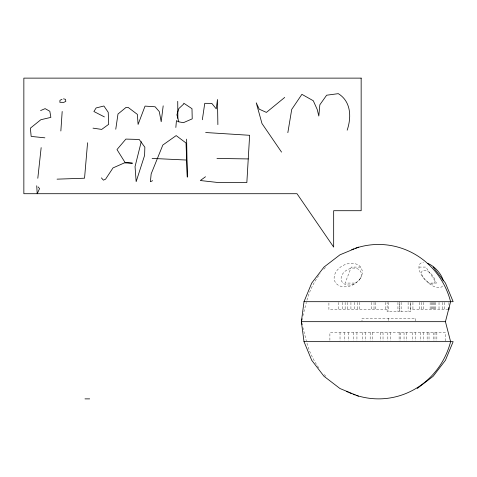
<?xml version="1.0" encoding="UTF-8"?>
<svg xmlns="http://www.w3.org/2000/svg" width="477" height="477" viewBox="0 0 477 477"><rect width="100%" height="100%" fill="white"/><g stroke="black" fill="none" stroke-linecap="round" stroke-linejoin="round"><path stroke-width="0.36" stroke-dasharray="2.38 1.79" d="M302.847 315.959L306.359 302.4M360.588 267.078L351.281 267.078L345.145 283.07L355.806 283.07M418.973 267.078L425.854 267.078L436.479 283.07L428.626 283.07M387.121 309.668L328.909 309.668L328.909 302.412M448.285 309.668L410.214 309.668L410.214 302.412M302.847 327.377L306.359 340.936M448.935 302.412L448.935 305.316M445.399 340.954L445.399 332.547L329.893 332.547L329.893 340.954M444.594 302.412L444.594 309.668M442.716 302.412L442.716 309.668M439.019 302.412L439.019 309.668M436.854 332.547L436.854 340.954M435.716 302.412L435.716 309.668M434.982 332.547L434.982 340.954M434.786 302.412L434.786 309.668M433.784 332.547L433.784 340.954M433.271 302.412L433.271 309.668M432.818 302.412L432.818 309.668M431.661 302.412L431.661 309.668M430.129 302.412L430.129 309.668M429.026 332.547L429.026 340.954M427.148 332.547L427.148 340.954M423.612 302.412L423.612 309.668M423.618 332.547L423.618 340.954M421.28 302.412L421.28 309.668M420.827 332.547L420.827 340.954M419.295 302.412L419.295 309.668M415.652 320.979L415.652 318.213L361.989 318.213L361.989 320.979M415.36 332.547L415.36 340.954M412.933 302.412L412.933 309.668M412.677 332.547L412.677 340.954M410.709 302.388L410.709 311.457L399.458 311.457L399.458 302.388M408.109 302.388L408.109 311.457M406.487 332.547L406.487 340.954M404.049 332.547L404.049 340.954M401.133 302.388L401.133 311.457M400.549 332.547L400.549 340.954M399.565 302.394L399.565 311.529L387.121 311.529L387.121 302.394M399.118 332.547L399.118 340.954M397.937 302.394L397.937 311.529M390.395 332.547L390.395 340.954M388.821 318.213L388.821 320.979M388.582 302.394L388.582 311.529M387.837 332.547L387.837 340.954M385.529 302.412L385.529 309.668M383.031 332.547L383.031 340.954M380.783 332.547L380.783 340.954M375.691 302.412L375.691 309.668M374.016 302.412L374.016 309.668M372.68 332.547L372.68 340.954M371.505 302.412L371.505 309.668M370.164 332.547L370.164 340.954M365.662 332.547L365.662 340.954M362.341 332.547L362.341 340.954M359.569 302.412L359.569 309.668M357.219 302.412L357.219 309.668M356.939 332.547L356.939 340.954M354.333 302.412L354.333 309.668M353.517 332.547L353.517 340.954M350.935 302.412L350.935 309.668M348.401 332.547L348.401 340.954M347.465 302.412L347.465 309.668M345.139 302.412L345.139 309.668M344.215 332.547L344.215 340.954M342.724 302.412L342.724 309.668M340.029 332.547L340.029 340.954M338.825 302.412L338.825 309.668M325.845 376.264A77.202 74.573 -90 0 1 323.364 373.569M318.755 367.767A77.202 74.573 -90 0 1 306.926 343.082M306.926 300.26A77.202 74.573 -90 0 1 320.085 273.78M323.853 269.219A77.202 74.573 -90 0 1 325.845 267.078M442.584 285.997A15.854 7.68 46.2 0 1 429.729 283.994L423.814 278.341A15.854 7.68 46.2 0 1 419.003 268.766L418.961 266.154A15.854 7.68 46.2 0 1 423.552 262.457M435.107 281.15L434.392 283.457A8.741 4.239 46.2 0 1 430.451 283.678L426.951 281.609L423.814 278.341A8.741 4.239 46.2 0 1 421.942 271.27A8.741 4.239 46.2 0 1 427.964 271.455L429.729 272.683A8.741 4.239 46.2 0 1 434.78 279.54L435.107 281.15M360.254 278.574L358.716 280.643L354.25 283.827A10.697 7.865 -26.7 0 1 341.514 280.959A10.697 7.865 -26.7 0 1 348.252 269.267L350.869 268.372A10.697 7.865 -26.7 0 1 360.254 278.574L357.947 281.364L354.971 283.732A14.805 10.888 -26.7 0 1 334.27 279.623A14.805 10.888 -26.7 0 1 350.989 263.304A14.805 10.888 -26.7 0 1 360.254 278.574"/><path stroke-width="0.72" d="M60.853 130.996L62.183 111.475M87.571 142.766L84.542 178.213L57.055 179.155M37.808 178.279L41.159 147.626M175.84 127.478L176.442 120.645L178.821 121.844L183.436 122.678L192.219 118.851L191.992 108.696L183.764 103.205L183.723 103.98L178.821 108.601L176.907 114.802L178.821 121.844M163.182 105.852L161.196 121.748L159.288 111.606L155.126 106.782L145.044 106.109L138.091 124.449L137.37 114.385L128.164 107.42L126.077 107.385L117.986 114.027L115.762 129.231M358.597 396.244L339.976 388.528L323.984 376.264L311.714 360.272L304.004 341.651L301.375 321.671L304.004 301.691L311.714 283.07L323.984 267.078L339.976 254.807L358.597 247.098M202.343 119.739L204.752 103.33L211.794 103.366L216.248 108.869L217.476 99.502L217.876 124.634M287.84 132.689L291.721 109.412L301.905 94.333L313.288 100.748L317.265 109.591L318.815 116.054L319.84 104.791L326.626 95.215L338.294 93.653C351.144 101.541 351.573 117.223 347.173 130.185M141.258 141.681L135.045 166.592L136.16 181.642L144.603 155.395L144.853 147.214L139.189 139.463L125.886 139.087L116.984 149.575L124.98 162.359L132.463 163.188L124.419 162.884L113.007 167.916L105.584 179.155L103.408 180.163L101.398 177.867M302.114 324.527L301.375 321.671L302.114 318.815M359.276 396.244A77.202 74.573 -90 0 0 450.61 341.651L445.435 321.671L450.61 301.691A77.202 74.573 -90 0 0 355.138 248.38M284.691 97.439L266.404 112.405L259.244 109.179L256.25 102.835L261.986 123.531L281.549 152.115M417.178 388.528L433.17 376.264L445.435 360.272L453.15 341.651L304.004 341.651M205.498 176.746L200.334 180.527L217.005 182.399L246.847 182.548L249.638 135.295L205.653 132.523M62.022 99.305L59.977 100.289L59.84 102.305L63.793 102.358L65.844 101.374L65.48 99.347L63.536 98.822M152.628 180.694L150.398 181.719L151.161 173.902L162.836 145.038L176.18 135.599L186.018 142.987L187.3 177.116L186.62 139.159M40.569 110.586L45.118 108.643L49.829 111.254L50.86 117.384L40.837 119.727L30.367 128.164L31.166 136.41L44.886 137.835M304.004 301.691L453.15 301.691L445.435 283.07L433.17 267.078M301.375 321.671L445.435 321.671M84.989 398.873L89.664 398.873M216.969 158.459L248.243 158.924M152.127 158.406L186.656 160.051M93.003 128.152L101.702 129.41L108.69 124.318L108.219 112.292L103.897 106.007L96.127 107.945L93.897 111.517L104.385 116.901M38.16 186.942L39.549 188.636L37.206 193.71L36.729 185.786M177.73 101.333L177.867 118.326M448.935 307.492L448.935 309.668M358.585 396.047A77.202 74.573 -90 0 1 356.516 395.421M355.138 394.962A77.202 74.573 -90 0 1 353.087 394.223M351.728 393.698A77.202 74.573 -90 0 1 349.701 392.851M348.365 392.255A77.202 74.573 -90 0 1 346.391 391.313M351.728 249.644A77.202 74.573 -90 0 1 353.767 248.863M427.517 263.292A15.854 7.68 46.2 0 1 443.222 280.804M361.155 78.127L23.85 78.127L23.85 193.71L297.004 193.71L333.673 247.098L333.673 210.709L361.155 210.709L361.155 78.127"/></g></svg>
